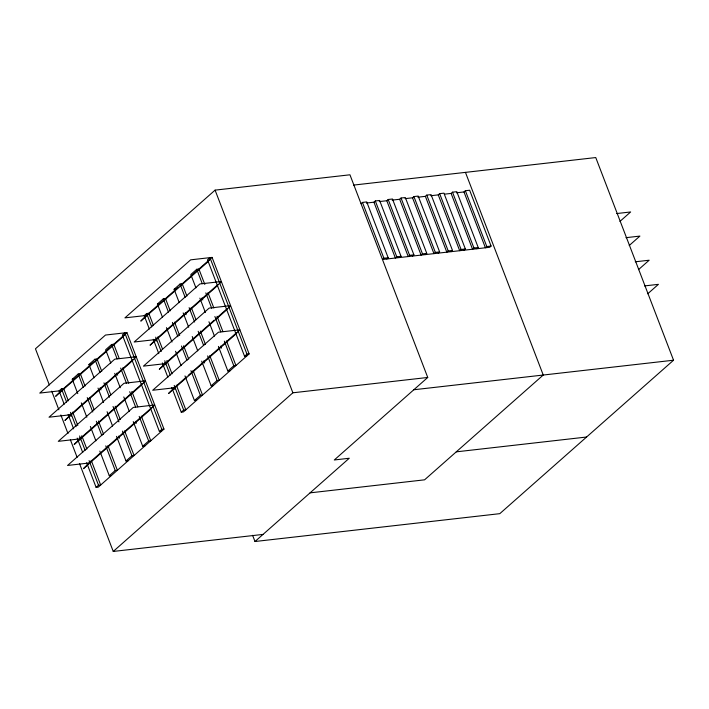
<?xml version="1.0" encoding="UTF-8"?>
<svg xmlns="http://www.w3.org/2000/svg" width="709" height="709" viewBox="0 0 709 709"><rect width="100%" height="100%" fill="white"/><g stroke="black" fill="none" stroke-linecap="round" stroke-linejoin="round"><path stroke-width="1.06" d="M94.067 361.625L61.213 390.641L55.639 396.313L121.354 338.273L126.929 332.61L163.974 429.113L98.259 487.145L96.114 487.393L86.658 462.747M178.482 287.074L146.364 315.434L140.79 321.106L206.505 263.074L212.08 257.402L249.125 353.906L183.409 411.938L181.265 412.186L171.808 387.548M70.475 414.765L64.9 420.437L130.616 362.405L136.19 356.733L114.752 359.171L49.036 417.202L70.475 414.765L120.583 370.515M155.625 339.567L150.051 345.23L215.766 287.198L221.341 281.526L199.903 283.963L134.187 342.004L155.625 339.567L218.053 284.433M79.736 438.898L74.161 444.561L139.877 386.529L145.451 380.857L124.013 383.294L58.298 441.335L79.736 438.898L142.163 383.764M164.887 363.69L159.312 369.362L225.028 311.322L230.602 305.659L209.164 308.096L143.448 366.128L164.887 363.69L214.171 320.167M88.997 463.021L83.423 468.693L149.138 410.653L154.713 404.99L133.274 407.427L67.559 465.459L88.997 463.021L151.425 407.888M252.608 535.304L254.992 541.508L349.262 458.244L334.302 459.981L427.74 377.463L349.945 174.795L215.084 190.136L35.45 348.784L49.338 384.969M68.356 400.833L63.624 388.505L61.479 388.754L59.069 390.881L64.191 404.227M77.768 393.619L72.247 379.244L78.185 373.998L80.33 373.758L85.062 386.077M94.075 377.835L88.953 364.488L94.891 359.241L97.036 359.002L101.768 371.321M119.263 358.621L113.741 344.246L111.605 344.494L105.659 349.732L110.781 363.079M153.507 325.626L148.784 313.307L146.639 313.546L144.219 315.682L149.342 329.029M162.529 317.384L157.407 304.037L163.345 298.79L165.489 298.551L170.213 310.87M179.235 302.637L174.113 289.29L180.051 284.043L182.195 283.795L186.919 296.114M204.812 284.442L198.901 269.039L196.756 269.287L190.818 274.534L195.941 287.881M95.555 360.314L124.509 334.737M179.962 285.762L209.669 259.529M122.223 369.061L132.902 359.631M215.82 318.713L227.314 308.557M361.067 203.651L362.459 202.419L366.748 201.932L388.178 257.766L386.786 258.989M366.429 203.04L373.935 202.189L375.327 200.957L379.616 200.47L401.046 256.303L399.654 257.527M175.797 386.361L186.476 376.931M188.115 375.486L236.576 332.681M379.288 201.578L386.795 200.727L388.186 199.495L392.476 199.007L413.905 254.841L412.514 256.064M392.157 200.115L399.663 199.264L401.055 198.033L405.335 197.545L426.774 253.379L425.382 254.602M405.016 198.653L412.523 197.802L413.914 196.57L418.204 196.083L439.633 251.917L438.242 253.14M417.885 197.191L425.382 196.34L426.774 195.108L431.063 194.62L452.493 250.454L451.101 251.677M96.114 487.393L98.524 485.257L100.669 485.018L91.213 460.371M99.836 451.11L109.292 475.748L115.23 470.501L117.375 470.262L107.919 445.624M116.542 436.354L125.998 460.992L131.936 455.754L134.081 455.506L124.624 430.868M133.248 421.598L142.704 446.245L148.651 440.998L150.787 440.75L141.33 416.112M161.829 429.353L124.784 332.849L122.365 334.985L159.41 431.489L161.829 429.353L163.974 429.113M181.265 412.186L183.684 410.05L185.829 409.811L176.364 385.173M184.987 375.903L194.443 400.55L200.39 395.303L202.535 395.055L193.07 370.417M201.693 361.156L211.158 385.793L217.096 380.547L219.241 380.299L209.775 355.661M218.399 346.4L227.864 371.037L233.802 365.791L235.946 365.552L226.481 340.905M246.98 354.154L209.935 257.642L207.524 259.778L244.57 356.281L246.98 354.154L249.125 353.906M430.744 195.728L438.251 194.878L439.642 193.646L443.931 193.158L465.361 248.983L463.97 250.215M444.676 194.142L451.11 193.415L452.502 192.183L456.791 191.696L478.221 247.521L476.829 248.753M388.178 257.766L383.897 258.253L382.506 259.485L489.697 247.29L491.089 246.058L469.65 190.234L465.37 190.721L463.978 191.944L456.472 192.804M401.046 256.303L396.756 256.791L395.365 258.014L373.935 202.189M413.905 254.841L409.616 255.329L408.224 256.552L386.795 200.727M426.774 253.379L422.484 253.866L421.093 255.089L399.663 199.264M439.633 251.917L435.344 252.404L433.952 253.627L412.523 197.802M452.493 250.454L448.212 250.942L446.821 252.165L425.382 196.34M79.505 463.553L113.245 551.442L292.879 392.795L427.74 377.463M465.361 248.983L461.072 249.471L459.68 250.702L438.251 194.878M478.221 247.521L473.931 248.008L472.54 249.24L451.11 193.415M491.089 246.058L486.799 246.546L485.408 247.778L463.978 191.944M619.958 221.394L630.638 211.964L616.715 213.551M629.22 245.518L639.899 236.088L625.976 237.675M638.481 269.65L649.16 260.221L635.237 261.798M647.742 293.774L658.422 284.344L644.499 285.922M353.569 185.093L595.755 157.558L673.55 360.216L499.801 513.662L254.992 541.508M212.08 257.402L190.641 259.84L124.926 317.871L146.364 315.434M174.113 289.29L176.249 289.042M157.407 304.037L159.543 303.798M126.929 332.61L105.49 335.047L39.775 393.078L61.213 390.641M88.953 364.488L91.098 364.249M244.57 356.281L246.714 356.042M72.247 379.244L74.392 379.005M227.864 371.037L230 370.789M211.158 385.793L213.294 385.545M194.443 400.55L196.588 400.301M413.817 389.755L673.55 360.216M159.41 431.489L161.555 431.24M142.704 446.245L144.849 445.996M125.998 460.992L128.143 460.753M109.292 475.748L111.437 475.509M456.268 451.846L586.573 437.028M310.081 492.852L424.585 479.825L543.245 375.034L465.45 172.376M113.245 551.442L263.021 534.409M465.37 190.721L486.799 246.546M452.502 192.183L473.931 248.008M439.642 193.646L461.072 249.471M426.774 195.108L448.212 250.942M413.914 196.57L435.344 252.404M401.055 198.033L422.484 253.866M388.186 199.495L409.616 255.329M375.327 200.957L396.756 256.791M362.459 202.419L383.897 258.253M215.084 190.136L292.879 392.795M207.967 292.657L213.879 308.052M217.025 316.267L222.936 331.67M196.756 269.287L202.269 283.662M205.823 292.897L211.734 308.3M214.88 316.515L220.791 331.909M224.345 341.153L233.802 365.791M202.021 297.904L202.809 299.951M220.543 346.152L221.332 348.208M199.876 298.143L205.397 312.518M208.942 321.762L214.464 336.128M191.253 307.414L195.985 319.732M200.319 331.023L205.442 344.37M180.051 284.043L185.173 297.39M189.117 307.653L194.629 322.028M198.174 331.263L203.696 345.637M207.64 355.909L217.096 380.547M185.315 312.651L186.104 314.707M203.838 360.908L204.626 362.964M183.17 312.899L188.691 327.274M192.236 336.509L197.758 350.884M174.547 322.161L179.669 335.508M183.613 345.779L188.736 359.126M163.345 298.79L168.467 312.137M172.402 322.409L177.924 336.784M181.469 346.019L186.99 360.394M190.925 370.656L200.39 395.303M166.464 327.655L171.986 342.03M175.531 351.265L181.052 365.64M157.841 336.917L162.574 349.236M166.907 360.535L172.03 373.873M146.639 313.546L151.761 326.893M155.696 337.165L161.218 351.531M164.763 360.775L170.284 375.15M174.219 385.412L183.684 410.05M155.431 339.053L156.219 341.1M164.497 362.662L165.286 364.718M173.953 387.3L174.742 389.356M153.286 339.292L158.807 353.667M162.352 362.902L167.865 377.277M122.808 367.856L128.719 383.259M131.874 391.474L137.785 406.869M111.605 344.494L117.118 358.86M120.663 368.104L126.574 383.507M129.729 391.714L135.641 407.117M139.186 416.36L148.651 440.998M116.87 373.102L117.659 375.158M135.392 421.359L136.181 423.415M114.725 373.351L120.246 387.726M123.791 396.96L129.304 411.335M106.102 382.612L110.834 394.931M115.168 406.23L120.291 419.577M94.891 359.241L100.022 372.588M103.957 382.86L109.478 397.235M113.023 406.47L118.935 421.873M122.48 431.107L131.936 455.754M100.164 387.858L100.953 389.915M118.687 436.115L119.475 438.162M98.019 388.107L103.541 402.473M107.086 411.716L112.598 426.091M89.396 397.368L94.129 409.687M98.462 420.978L103.585 434.325M78.185 373.998L83.316 387.344M87.251 397.616L92.773 411.982M96.318 421.226L101.839 435.601M105.774 445.864L115.23 470.501M81.313 402.854L86.835 417.229M90.38 426.472L95.892 440.847M72.69 412.124L77.813 425.471M81.757 435.734L86.879 449.081M61.479 388.754L66.602 402.1M70.545 412.363L76.067 426.738M79.612 435.982L85.124 450.357M89.068 460.62L98.524 485.257M70.28 414.251L71.068 416.307M79.346 437.87L80.126 439.917M68.135 414.499L73.647 428.874M77.201 438.109L82.714 452.484M51.722 391.173L58.865 409.784M60.85 414.96L67.993 433.571M70.377 439.775L77.121 457.349M174.148 387.814L168.574 393.486L234.289 335.454L239.864 329.782L218.425 332.22L152.71 390.251L174.148 387.814"/></g></svg>
